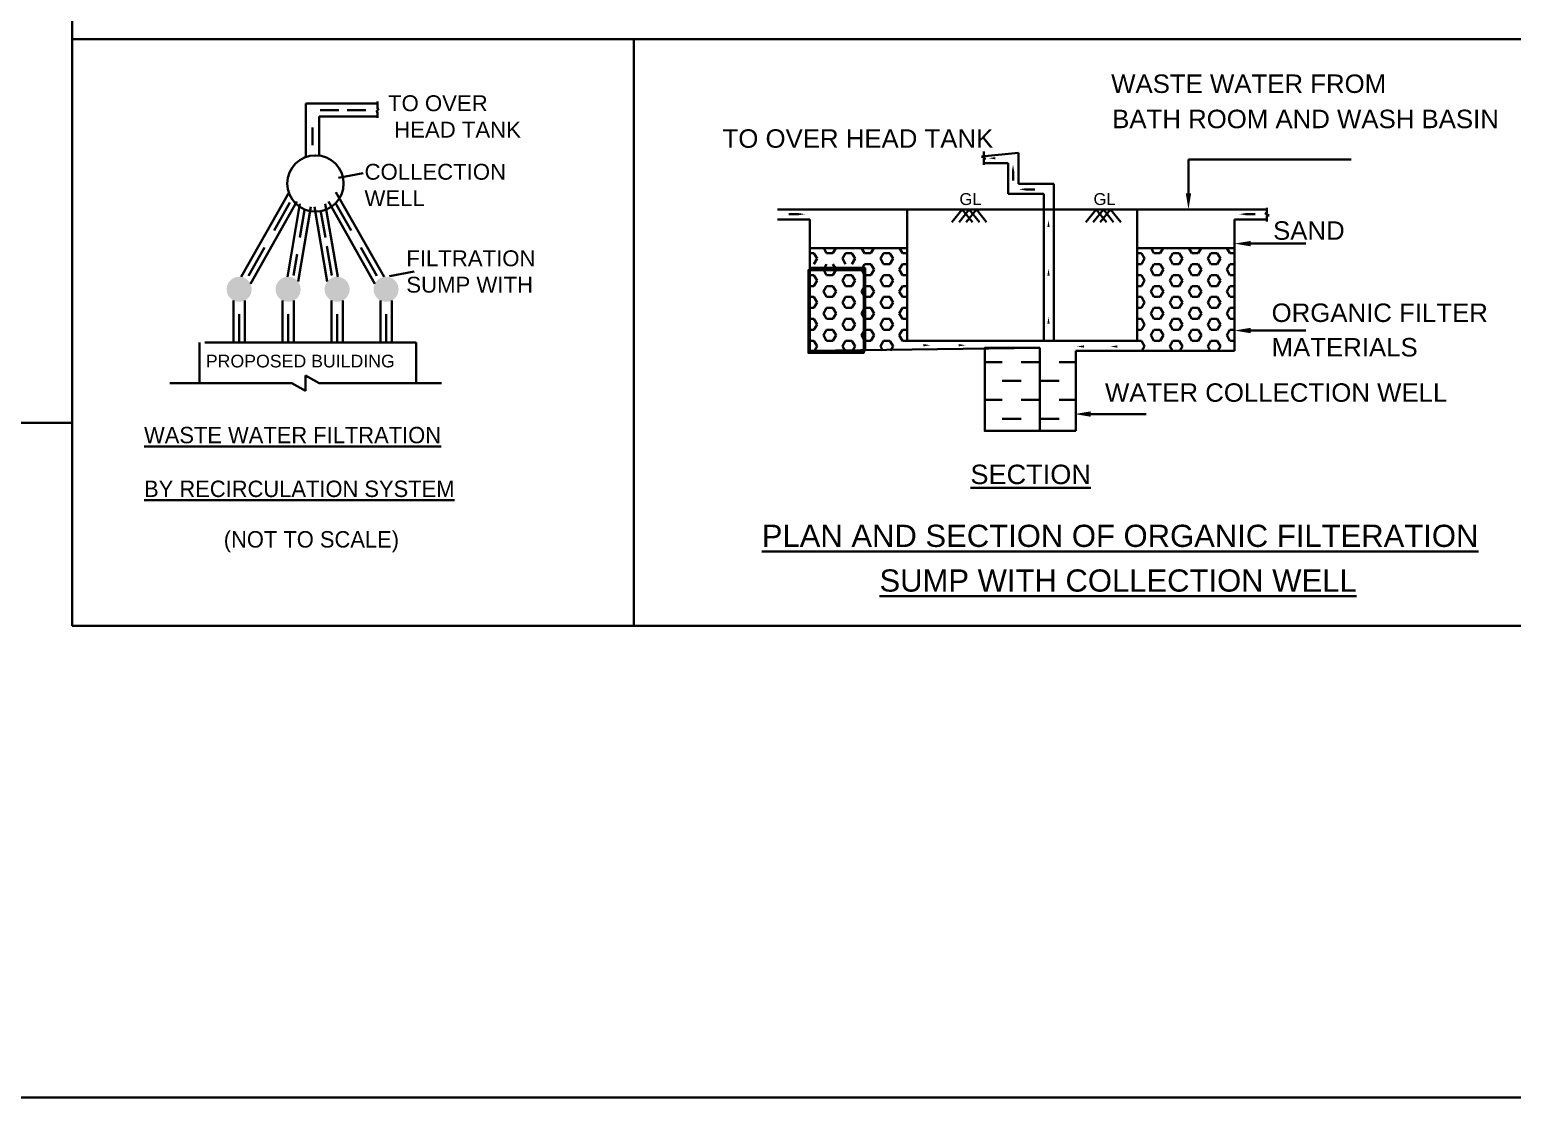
# Model space of a CAD drawing. Header units: metres. Extents: x 515 to 706, y -4 to 163.
# Drawn here: x 620.13 to 633.54, y 71.95 to 81.61 of the extents above; entities that cross this region are included whole.
import ezdxf

# ---------------------------------------------------------------- set-up
doc = ezdxf.new("R2010")
doc.units = ezdxf.units.M
doc.header["$MEASUREMENT"] = 0
doc.styles.add('style1', font='swisse.ttf', dxfattribs={"height": 1})
doc.styles.add('STYLE3', font='GOTHIC.TTF')

msp = doc.modelspace()

# ---------------------------------------------------------------- hatches: boundary and pattern name
at = {"lineweight": 30}
for points in [[(622.138, 79.25899, 1), (621.91101, 79.25899, 1)], [(622.581, 79.25899, 1), (622.35402, 79.25899, 1)], [(622.79702, 79.25899, 1), (623.02401, 79.25899, 1)], [(623.46701, 79.25899, 1), (623.24003, 79.25899, 1)]]:
    msp.add_hatch(color=256, dxfattribs=at).paths.add_polyline_path(points)

# ---------------------------------------------------------------- linework, layer by layer
for p, q in [((622.62911, 80.46084), (622.62911, 80.94089)), ((622.62911, 80.94089), (623.27681, 80.94089)), ((623.28731, 80.89218), (623.26359, 80.86307)), ((623.27681, 80.95745), (623.27681, 80.89218)), ((623.27681, 80.89218), (623.28731, 80.89218)), ((622.74891, 80.46084), (622.74891, 80.8211)), ((622.74891, 80.8211), (623.27681, 80.8211)), ((622.92745, 80.88099), (622.75855, 80.88099)), ((623.17059, 80.88099), (623.00169, 80.88099)), ((623.26359, 80.86307), (623.27681, 80.86307)), ((623.27681, 80.86307), (623.27681, 80.81049)), ((622.68901, 80.72182), (622.68901, 80.56397)), ((628.74177, 80.46062), (629.07399, 80.49288)), ((628.76092, 80.46062), (628.76092, 80.50697)), ((629.07399, 80.21332), (629.07399, 80.49288)), ((628.78008, 80.43832), (628.74177, 80.46062)), ((628.76092, 80.38577), (628.76092, 80.43832)), ((628.98249, 80.40139), (628.76092, 80.40139)), ((628.98249, 80.12183), (628.98249, 80.40139)), ((630.61313, 80.12745), (630.61313, 80.4332)), ((630.61313, 80.4332), (632.08518, 80.4332)), ((622.92365, 80.26898), (623.14642, 80.31076)), ((629.02562, 80.32644), (629.02562, 80.24335)), ((622.04297, 79.37097), (622.47805, 80.13805)), ((623.33506, 79.37097), (622.89998, 80.13805)), ((629.30331, 80.12183), (628.98249, 80.12183)), ((629.39481, 80.21332), (629.07399, 80.21332)), ((629.13997, 80.16324), (629.22306, 80.16324)), ((629.30331, 78.79488), (629.30331, 80.12183)), ((629.39481, 78.79488), (629.39481, 80.21332)), ((622.12592, 79.30994), (622.5468, 80.05198)), ((622.48352, 80.04406), (622.34066, 79.79218)), ((622.46102, 79.3723), (622.57423, 80.03373)), ((622.55727, 79.32844), (622.6729, 80.004)), ((622.6163, 79.97645), (622.57354, 79.72657)), ((622.82075, 79.32844), (622.70513, 80.004)), ((622.76172, 79.97645), (622.80449, 79.72657)), ((622.917, 79.3723), (622.80379, 80.03373)), ((623.2521, 79.30994), (622.83123, 80.05198)), ((622.8945, 80.04406), (623.03737, 79.79218)), ((626.89338, 79.98106), (631.32284, 79.98106)), ((628.068, 79.98106), (628.068, 78.79488)), ((628.56601, 79.98106), (628.47296, 79.86644)), ((628.63018, 79.98106), (628.53713, 79.86644)), ((628.56601, 79.98106), (628.65905, 79.86644)), ((628.69388, 79.98106), (628.60083, 79.86644)), ((628.63018, 79.98106), (628.72322, 79.86644)), ((628.69388, 79.98106), (628.78692, 79.86644)), ((629.77871, 79.98106), (629.68567, 79.86644)), ((629.84288, 79.98106), (629.74984, 79.86644)), ((629.77871, 79.98106), (629.87176, 79.86644)), ((629.90658, 79.98106), (629.81354, 79.86644)), ((629.84288, 79.98106), (629.93593, 79.86644)), ((629.90658, 79.98106), (629.99963, 79.86644)), ((630.14822, 79.98106), (630.14822, 78.79488)), ((631.34199, 79.9265), (631.30368, 79.94879)), ((631.32284, 79.94879), (631.32284, 79.99514)), ((626.89338, 79.88957), (627.18673, 79.88957)), ((627.08195, 79.93872), (626.99886, 79.93872)), ((627.18673, 79.88957), (627.18673, 78.70338)), ((631.02949, 79.88957), (631.02949, 78.70338)), ((631.32284, 79.88957), (631.02949, 79.88957)), ((631.13427, 79.93872), (631.21736, 79.93872)), ((631.32284, 79.87395), (631.32284, 79.9265)), ((631.32284, 79.9265), (631.34199, 79.9265)), ((622.25324, 79.63805), (622.10757, 79.38123)), ((622.54805, 79.57765), (622.51514, 79.38539)), ((622.8176, 79.64998), (622.86288, 79.38539)), ((623.12479, 79.63805), (623.27045, 79.38123)), ((627.18673, 79.63181), (628.068, 79.63181)), ((627.18673, 79.58579), (627.22503, 79.58579)), ((627.25362, 79.53627), (627.22503, 79.58579)), ((627.33939, 79.58579), (627.31282, 79.63181)), ((627.33939, 79.58579), (627.39658, 79.58579)), ((627.39658, 79.58579), (627.42315, 79.63181)), ((627.48236, 79.53627), (627.51095, 79.58579)), ((627.51095, 79.58579), (627.56813, 79.58579)), ((627.59673, 79.53627), (627.56813, 79.58579)), ((627.6825, 79.58579), (627.65593, 79.63181)), ((627.6825, 79.58579), (627.73969, 79.58579)), ((627.73969, 79.58579), (627.76626, 79.63181)), ((627.82546, 79.53627), (627.85406, 79.58579)), ((627.85406, 79.58579), (627.91124, 79.58579)), ((627.93983, 79.53627), (627.91124, 79.58579)), ((628.02561, 79.58579), (627.99904, 79.63181)), ((628.02561, 79.58579), (628.068, 79.58579)), ((630.14822, 79.63181), (631.02949, 79.63181)), ((630.14822, 79.58579), (630.18652, 79.58579)), ((630.21511, 79.53627), (630.18652, 79.58579)), ((630.30089, 79.58579), (630.27432, 79.63181)), ((630.30089, 79.58579), (630.35807, 79.58579)), ((630.35807, 79.58579), (630.38464, 79.63181)), ((630.44385, 79.53627), (630.47244, 79.58579)), ((630.47244, 79.58579), (630.52963, 79.58579)), ((630.55822, 79.53627), (630.52963, 79.58579)), ((630.644, 79.58579), (630.61743, 79.63181)), ((630.644, 79.58579), (630.70118, 79.58579)), ((630.70118, 79.58579), (630.72775, 79.63181)), ((630.78696, 79.53627), (630.81555, 79.58579)), ((630.81555, 79.58579), (630.87273, 79.58579)), ((630.90133, 79.53627), (630.87273, 79.58579)), ((630.9871, 79.58579), (630.96053, 79.63181)), ((630.9871, 79.58579), (631.02949, 79.58579)), ((631.17589, 79.67204), (631.67596, 79.67204)), ((623.3845, 79.37733), (623.60727, 79.41912)), ((627.22503, 79.48674), (627.25362, 79.53627)), ((627.3108, 79.43722), (627.33939, 79.48674)), ((627.33939, 79.3877), (627.3108, 79.43722)), ((627.42517, 79.43722), (627.39658, 79.48674)), ((627.39658, 79.3877), (627.42517, 79.43722)), ((627.51095, 79.48674), (627.48236, 79.53627)), ((627.56813, 79.48674), (627.59673, 79.53627)), ((627.65391, 79.43722), (627.6825, 79.48674)), ((627.6825, 79.3877), (627.65391, 79.43722)), ((627.6825, 79.48674), (627.73969, 79.48674)), ((627.76828, 79.43722), (627.73969, 79.48674)), ((627.73969, 79.3877), (627.76828, 79.43722)), ((627.85406, 79.48674), (627.82546, 79.53627)), ((627.85406, 79.48674), (627.91124, 79.48674)), ((627.91124, 79.48674), (627.93983, 79.53627)), ((627.99702, 79.43722), (628.02561, 79.48674)), ((628.02561, 79.3877), (627.99702, 79.43722)), ((628.02561, 79.48674), (628.068, 79.48674)), ((630.14822, 79.48674), (630.18652, 79.48674)), ((630.18652, 79.48674), (630.21511, 79.53627)), ((630.2723, 79.43722), (630.30089, 79.48674)), ((630.30089, 79.3877), (630.2723, 79.43722)), ((630.30089, 79.48674), (630.35807, 79.48674)), ((630.38667, 79.43722), (630.35807, 79.48674)), ((630.35807, 79.3877), (630.38667, 79.43722)), ((630.47244, 79.48674), (630.44385, 79.53627)), ((630.47244, 79.48674), (630.52963, 79.48674)), ((630.52963, 79.48674), (630.55822, 79.53627)), ((630.6154, 79.43722), (630.644, 79.48674)), ((630.644, 79.3877), (630.6154, 79.43722)), ((630.644, 79.48674), (630.70118, 79.48674)), ((630.72977, 79.43722), (630.70118, 79.48674)), ((630.70118, 79.3877), (630.72977, 79.43722)), ((630.81555, 79.48674), (630.78696, 79.53627)), ((630.81555, 79.48674), (630.87273, 79.48674)), ((630.87273, 79.48674), (630.90133, 79.53627)), ((630.95851, 79.43722), (630.9871, 79.48674)), ((630.9871, 79.3877), (630.95851, 79.43722)), ((630.9871, 79.48674), (631.02949, 79.48674)), ((627.18673, 79.3877), (627.22503, 79.3877)), ((627.18673, 79.28865), (627.22503, 79.28865)), ((627.25362, 79.33818), (627.22503, 79.3877)), ((627.22503, 79.28865), (627.25362, 79.33818)), ((627.3108, 79.23913), (627.33939, 79.28865)), ((627.33939, 79.3877), (627.39658, 79.3877)), ((627.33939, 79.28865), (627.39658, 79.28865)), ((627.42517, 79.23913), (627.39658, 79.28865)), ((627.48236, 79.33818), (627.51095, 79.3877)), ((627.51095, 79.28865), (627.48236, 79.33818)), ((627.51095, 79.3877), (627.56813, 79.3877)), ((627.51095, 79.28865), (627.56813, 79.28865)), ((627.59673, 79.33818), (627.56813, 79.3877)), ((627.56813, 79.28865), (627.59673, 79.33818)), ((627.65391, 79.23913), (627.6825, 79.28865)), ((627.6825, 79.3877), (627.73969, 79.3877)), ((627.6825, 79.28865), (627.73969, 79.28865)), ((627.76828, 79.23913), (627.73969, 79.28865)), ((627.82546, 79.33818), (627.85406, 79.3877)), ((627.85406, 79.28865), (627.82546, 79.33818)), ((627.85406, 79.3877), (627.91124, 79.3877)), ((627.85406, 79.28865), (627.91124, 79.28865)), ((627.93983, 79.33818), (627.91124, 79.3877)), ((627.91124, 79.28865), (627.93983, 79.33818)), ((627.99702, 79.23913), (628.02561, 79.28865)), ((628.02561, 79.3877), (628.068, 79.3877)), ((628.02561, 79.28865), (628.068, 79.28865)), ((630.14822, 79.3877), (630.18652, 79.3877)), ((630.14822, 79.28865), (630.18652, 79.28865)), ((630.21511, 79.33818), (630.18652, 79.3877)), ((630.18652, 79.28865), (630.21511, 79.33818)), ((630.2723, 79.23913), (630.30089, 79.28865)), ((630.30089, 79.3877), (630.35807, 79.3877)), ((630.30089, 79.28865), (630.35807, 79.28865)), ((630.38667, 79.23913), (630.35807, 79.28865)), ((630.44385, 79.33818), (630.47244, 79.3877)), ((630.47244, 79.28865), (630.44385, 79.33818)), ((630.47244, 79.3877), (630.52963, 79.3877)), ((630.47244, 79.28865), (630.52963, 79.28865)), ((630.55822, 79.33818), (630.52963, 79.3877)), ((630.52963, 79.28865), (630.55822, 79.33818)), ((630.6154, 79.23913), (630.644, 79.28865)), ((630.644, 79.3877), (630.70118, 79.3877)), ((630.644, 79.28865), (630.70118, 79.28865)), ((630.72977, 79.23913), (630.70118, 79.28865)), ((630.78696, 79.33818), (630.81555, 79.3877)), ((630.81555, 79.28865), (630.78696, 79.33818)), ((630.81555, 79.3877), (630.87273, 79.3877)), ((630.81555, 79.28865), (630.87273, 79.28865)), ((630.90133, 79.33818), (630.87273, 79.3877)), ((630.87273, 79.28865), (630.90133, 79.33818)), ((630.95851, 79.23913), (630.9871, 79.28865)), ((630.9871, 79.3877), (631.02949, 79.3877)), ((630.9871, 79.28865), (631.02949, 79.28865)), ((621.97337, 79.15767), (621.97337, 78.77768)), ((622.07564, 79.15767), (622.07564, 78.77768)), ((622.41638, 79.15767), (622.41638, 78.77768)), ((622.51864, 79.15767), (622.51864, 78.77768)), ((622.85938, 79.15767), (622.85938, 78.77768)), ((622.96165, 79.15767), (622.96165, 78.77768)), ((623.30239, 79.15767), (623.30239, 78.77768)), ((623.40465, 79.15767), (623.40465, 78.77768)), ((627.18673, 79.18961), (627.22503, 79.18961)), ((627.25362, 79.14008), (627.22503, 79.18961)), ((627.33939, 79.18961), (627.3108, 79.23913)), ((627.33939, 79.18961), (627.39658, 79.18961)), ((627.39658, 79.18961), (627.42517, 79.23913)), ((627.48236, 79.14008), (627.51095, 79.18961)), ((627.51095, 79.18961), (627.56813, 79.18961)), ((627.59673, 79.14008), (627.56813, 79.18961)), ((627.6825, 79.18961), (627.65391, 79.23913)), ((627.6825, 79.18961), (627.73969, 79.18961)), ((627.73969, 79.18961), (627.76828, 79.23913)), ((627.82546, 79.14008), (627.85406, 79.18961)), ((627.85406, 79.18961), (627.91124, 79.18961)), ((627.93983, 79.14008), (627.91124, 79.18961)), ((628.02561, 79.18961), (627.99702, 79.23913)), ((628.02561, 79.18961), (628.068, 79.18961)), ((630.14822, 79.18961), (630.18652, 79.18961)), ((630.21511, 79.14008), (630.18652, 79.18961)), ((630.30089, 79.18961), (630.2723, 79.23913)), ((630.30089, 79.18961), (630.35807, 79.18961)), ((630.35807, 79.18961), (630.38667, 79.23913)), ((630.44385, 79.14008), (630.47244, 79.18961)), ((630.47244, 79.18961), (630.52963, 79.18961)), ((630.55822, 79.14008), (630.52963, 79.18961)), ((630.644, 79.18961), (630.6154, 79.23913)), ((630.644, 79.18961), (630.70118, 79.18961)), ((630.70118, 79.18961), (630.72977, 79.23913)), ((630.78696, 79.14008), (630.81555, 79.18961)), ((630.81555, 79.18961), (630.87273, 79.18961)), ((630.90133, 79.14008), (630.87273, 79.18961)), ((630.9871, 79.18961), (630.95851, 79.23913)), ((630.9871, 79.18961), (631.02949, 79.18961)), ((622.0245, 79.03512), (622.0245, 78.77768)), ((622.46751, 79.03512), (622.46751, 78.77768)), ((622.91052, 79.03512), (622.91052, 78.77768)), ((623.35352, 79.03512), (623.35352, 78.77768)), ((627.18673, 79.09056), (627.22503, 79.09056)), ((627.22503, 79.09056), (627.25362, 79.14008)), ((627.3108, 79.04104), (627.33939, 79.09056)), ((627.33939, 78.99151), (627.3108, 79.04104)), ((627.33939, 79.09056), (627.39658, 79.09056)), ((627.42517, 79.04104), (627.39658, 79.09056)), ((627.39658, 78.99151), (627.42517, 79.04104)), ((627.51095, 79.09056), (627.48236, 79.14008)), ((627.51095, 79.09056), (627.56813, 79.09056)), ((627.56813, 79.09056), (627.59673, 79.14008)), ((627.65391, 79.04104), (627.6825, 79.09056)), ((627.6825, 78.99151), (627.65391, 79.04104)), ((627.6825, 79.09056), (627.73969, 79.09056)), ((627.76828, 79.04104), (627.73969, 79.09056)), ((627.73969, 78.99151), (627.76828, 79.04104)), ((627.85406, 79.09056), (627.82546, 79.14008)), ((627.85406, 79.09056), (627.91124, 79.09056)), ((627.91124, 79.09056), (627.93983, 79.14008)), ((627.99702, 79.04104), (628.02561, 79.09056)), ((628.02561, 78.99151), (627.99702, 79.04104)), ((628.02561, 79.09056), (628.068, 79.09056)), ((630.14822, 79.09056), (630.18652, 79.09056)), ((630.18652, 79.09056), (630.21511, 79.14008)), ((630.2723, 79.04104), (630.30089, 79.09056)), ((630.30089, 78.99151), (630.2723, 79.04104)), ((630.30089, 79.09056), (630.35807, 79.09056)), ((630.38667, 79.04104), (630.35807, 79.09056)), ((630.35807, 78.99151), (630.38667, 79.04104)), ((630.47244, 79.09056), (630.44385, 79.14008)), ((630.47244, 79.09056), (630.52963, 79.09056)), ((630.52963, 79.09056), (630.55822, 79.14008)), ((630.6154, 79.04104), (630.644, 79.09056)), ((630.644, 78.99151), (630.6154, 79.04104)), ((630.644, 79.09056), (630.70118, 79.09056)), ((630.72977, 79.04104), (630.70118, 79.09056)), ((630.70118, 78.99151), (630.72977, 79.04104)), ((630.81555, 79.09056), (630.78696, 79.14008)), ((630.81555, 79.09056), (630.87273, 79.09056)), ((630.87273, 79.09056), (630.90133, 79.14008)), ((630.95851, 79.04104), (630.9871, 79.09056)), ((630.9871, 78.99151), (630.95851, 79.04104)), ((630.9871, 79.09056), (631.02949, 79.09056)), ((627.18673, 78.99151), (627.22503, 78.99151)), ((627.18673, 78.89247), (627.22503, 78.89247)), ((627.25362, 78.94199), (627.22503, 78.99151)), ((627.22503, 78.89247), (627.25362, 78.94199)), ((627.3108, 78.84294), (627.33939, 78.89247)), ((627.33939, 78.99151), (627.39658, 78.99151)), ((627.33939, 78.89247), (627.39658, 78.89247)), ((627.42517, 78.84294), (627.39658, 78.89247)), ((627.48236, 78.94199), (627.51095, 78.99151)), ((627.51095, 78.89247), (627.48236, 78.94199)), ((627.51095, 78.99151), (627.56813, 78.99151)), ((627.51095, 78.89247), (627.56813, 78.89247)), ((627.59673, 78.94199), (627.56813, 78.99151)), ((627.56813, 78.89247), (627.59673, 78.94199)), ((627.65391, 78.84294), (627.6825, 78.89247)), ((627.6825, 78.99151), (627.73969, 78.99151)), ((627.6825, 78.89247), (627.73969, 78.89247)), ((627.76828, 78.84294), (627.73969, 78.89247)), ((627.82546, 78.94199), (627.85406, 78.99151)), ((627.85406, 78.89247), (627.82546, 78.94199)), ((627.85406, 78.99151), (627.91124, 78.99151)), ((627.85406, 78.89247), (627.91124, 78.89247)), ((627.93983, 78.94199), (627.91124, 78.99151)), ((627.91124, 78.89247), (627.93983, 78.94199)), ((627.99702, 78.84294), (628.02561, 78.89247)), ((628.02561, 78.99151), (628.068, 78.99151)), ((628.02561, 78.89247), (628.068, 78.89247)), ((630.14822, 78.99151), (630.18652, 78.99151)), ((630.14822, 78.89247), (630.18652, 78.89247)), ((630.21511, 78.94199), (630.18652, 78.99151)), ((630.18652, 78.89247), (630.21511, 78.94199)), ((630.2723, 78.84294), (630.30089, 78.89247)), ((630.30089, 78.99151), (630.35807, 78.99151)), ((630.30089, 78.89247), (630.35807, 78.89247)), ((630.38667, 78.84294), (630.35807, 78.89247)), ((630.44385, 78.94199), (630.47244, 78.99151)), ((630.47244, 78.89247), (630.44385, 78.94199)), ((630.47244, 78.99151), (630.52963, 78.99151)), ((630.47244, 78.89247), (630.52963, 78.89247)), ((630.55822, 78.94199), (630.52963, 78.99151)), ((630.52963, 78.89247), (630.55822, 78.94199)), ((630.6154, 78.84294), (630.644, 78.89247)), ((630.644, 78.99151), (630.70118, 78.99151)), ((630.644, 78.89247), (630.70118, 78.89247)), ((630.72977, 78.84294), (630.70118, 78.89247)), ((630.78696, 78.94199), (630.81555, 78.99151)), ((630.81555, 78.89247), (630.78696, 78.94199)), ((630.81555, 78.99151), (630.87273, 78.99151)), ((630.81555, 78.89247), (630.87273, 78.89247)), ((630.90133, 78.94199), (630.87273, 78.99151)), ((630.87273, 78.89247), (630.90133, 78.94199)), ((630.95851, 78.84294), (630.9871, 78.89247)), ((630.9871, 78.99151), (631.02949, 78.99151)), ((630.9871, 78.89247), (631.02949, 78.89247)), ((631.17589, 78.88621), (631.67596, 78.88621)), ((621.66473, 78.77768), (621.66473, 78.41019)), ((623.62539, 78.77768), (621.71494, 78.77768)), ((623.62539, 78.77768), (623.62539, 78.41019)), ((627.18673, 78.79342), (627.22503, 78.79342)), ((627.25362, 78.7439), (627.22503, 78.79342)), ((627.23023, 78.70338), (627.25362, 78.7439)), ((627.33939, 78.79342), (627.3108, 78.84294)), ((627.33939, 78.79342), (627.39658, 78.79342)), ((627.39658, 78.79342), (627.42517, 78.84294)), ((627.48236, 78.7439), (627.51095, 78.79342)), ((627.50575, 78.70338), (627.48236, 78.7439)), ((627.51095, 78.79342), (627.56813, 78.79342)), ((627.59673, 78.7439), (627.56813, 78.79342)), ((627.57334, 78.70338), (627.59673, 78.7439)), ((627.6825, 78.79342), (627.65391, 78.84294)), ((627.6825, 78.79342), (627.73969, 78.79342)), ((627.73969, 78.79342), (627.76828, 78.84294)), ((627.82546, 78.7439), (627.85406, 78.79342)), ((627.84885, 78.70338), (627.82546, 78.7439)), ((627.85406, 78.79342), (627.91124, 78.79342)), ((627.93983, 78.7439), (627.91124, 78.79342)), ((627.91644, 78.70338), (627.93983, 78.7439)), ((628.02561, 78.79342), (627.99702, 78.84294)), ((628.02561, 78.79342), (630.18652, 78.79342)), ((630.21511, 78.7439), (630.18652, 78.79342)), ((630.19172, 78.70338), (630.21511, 78.7439)), ((630.30089, 78.79342), (630.2723, 78.84294)), ((630.30089, 78.79342), (630.35807, 78.79342)), ((630.35807, 78.79342), (630.38667, 78.84294)), ((630.44385, 78.7439), (630.47244, 78.79342)), ((630.46724, 78.70338), (630.44385, 78.7439)), ((630.47244, 78.79342), (630.52963, 78.79342)), ((630.55822, 78.7439), (630.52963, 78.79342)), ((630.53483, 78.70338), (630.55822, 78.7439)), ((630.644, 78.79342), (630.6154, 78.84294)), ((630.644, 78.79342), (630.70118, 78.79342)), ((630.70118, 78.79342), (630.72977, 78.84294)), ((630.78696, 78.7439), (630.81555, 78.79342)), ((630.81035, 78.70338), (630.78696, 78.7439)), ((630.81555, 78.79342), (630.87273, 78.79342)), ((630.90133, 78.7439), (630.87273, 78.79342)), ((630.87794, 78.70338), (630.90133, 78.7439)), ((630.9871, 78.79342), (630.95851, 78.84294)), ((630.9871, 78.79342), (631.02949, 78.79342)), ((627.18673, 78.70338), (629.26949, 78.72815)), ((629.59248, 78.70338), (631.02949, 78.70338)), ((629.59248, 78.70338), (629.59248, 77.97815)), ((622.62507, 78.34178), (622.62507, 78.4786)), ((622.62507, 78.4786), (622.74893, 78.41019)), ((628.76949, 78.60142), (628.92846, 78.60142)), ((629.10001, 78.60142), (629.27157, 78.60142)), ((629.44312, 78.60142), (629.59248, 78.60142)), ((621.39661, 78.41019), (622.50121, 78.41019)), ((622.62507, 78.34178), (622.50121, 78.41019)), ((622.74893, 78.41019), (623.85353, 78.41019)), ((628.92846, 78.42986), (629.10001, 78.42986)), ((629.27157, 78.42986), (629.44312, 78.42986)), ((628.76949, 78.25831), (628.92846, 78.25831)), ((629.10001, 78.25831), (629.27157, 78.25831)), ((629.44312, 78.25831), (629.59248, 78.25831)), ((628.92846, 78.08676), (629.10001, 78.08676)), ((629.27157, 78.08676), (629.44312, 78.08676)), ((629.7294, 78.13073), (630.22947, 78.13073)), ((628.76949, 77.97815), (629.59248, 77.97815))]:
    msp.add_line(p, q, dxfattribs=at)
for points in [[(585.2581, 87.74858), (642.61905, 87.74858), (642.61905, 71.94947), (585.2581, 71.94947)], [(612.79154, 78.05148), (620.51418, 78.05148), (620.51418, 87.74858), (612.79154, 87.74858)], [(639.3715, 81.52334), (620.51418, 81.52334), (620.51418, 87.74858), (639.3715, 87.74858)], [(620.51418, 81.52334), (625.59454, 81.52334), (625.59454, 76.21505), (620.51418, 76.21505)], [(625.59454, 76.21505), (634.53449, 76.21505), (634.53449, 81.52334), (625.59454, 81.52334)], [(627.67503, 79.43313), (627.67503, 78.68313), (627.17503, 78.68313), (627.17503, 79.43313)], [(627.68673, 79.45338), (627.68673, 78.70338), (627.18673, 78.70338), (627.18673, 79.45338)], [(629.26949, 78.72815), (629.26949, 77.97815), (628.76949, 77.97815), (628.76949, 78.72815)]]:
    msp.add_lwpolyline(points, close=True, dxfattribs=at)
msp.add_circle((622.71469, 80.21617), 0.25444, dxfattribs=at)
for points in [[(622.92745, 80.88171), (622.93177, 80.88099), (622.92745, 80.88027)], [(623.17059, 80.88171), (623.17491, 80.88099), (623.17059, 80.88027)], [(622.68829, 80.72182), (622.68901, 80.72614), (622.68973, 80.72182)], [(628.86668, 80.4348), (628.80519, 80.44504), (628.86668, 80.45529)], [(629.01537, 80.32644), (629.02562, 80.38793), (629.03586, 80.32644)], [(622.92379, 80.26827), (622.91941, 80.26818), (622.92352, 80.26968)], [(629.13997, 80.15299), (629.07849, 80.16324), (629.13997, 80.17348)], [(630.63753, 80.12745), (630.61313, 79.98106), (630.58874, 80.12745)], [(622.4829, 80.04442), (622.48565, 80.04782), (622.48415, 80.04371)], [(622.61559, 79.97658), (622.61703, 79.98071), (622.61701, 79.97633)], [(622.76101, 79.97633), (622.76099, 79.98071), (622.76243, 79.97658)], [(622.89388, 80.04371), (622.89237, 80.04782), (622.89513, 80.04442)], [(627.08195, 79.92847), (627.14343, 79.93872), (627.08195, 79.94897)], [(631.13427, 79.92847), (631.07279, 79.93872), (631.13427, 79.94897)], [(629.33656, 79.82143), (629.3468, 79.88291), (629.35705, 79.82143)], [(631.17589, 79.64765), (631.02949, 79.67204), (631.17589, 79.69644)], [(622.25261, 79.63841), (622.25537, 79.64181), (622.25387, 79.6377)], [(622.54734, 79.57777), (622.54878, 79.58191), (622.54876, 79.57753)], [(622.81689, 79.64986), (622.81687, 79.65424), (622.81831, 79.6501)], [(623.12416, 79.6377), (623.12265, 79.64181), (623.12541, 79.63841)], [(629.33656, 79.38294), (629.3468, 79.44442), (629.35705, 79.38294)], [(623.38463, 79.37663), (623.38025, 79.37654), (623.38436, 79.37804)], [(622.02378, 79.03512), (622.0245, 79.03944), (622.02522, 79.03512)], [(622.46679, 79.03512), (622.46751, 79.03944), (622.46823, 79.03512)], [(622.9098, 79.03512), (622.91052, 79.03944), (622.91124, 79.03512)], [(623.3528, 79.03512), (623.35352, 79.03944), (623.35424, 79.03512)], [(629.33656, 78.94713), (629.3468, 79.00861), (629.35705, 78.94713)], [(631.17589, 78.86181), (631.02949, 78.88621), (631.17589, 78.91061)], [(628.21512, 78.7431), (628.2766, 78.75335), (628.21512, 78.7636)], [(628.5353, 78.7431), (628.59679, 78.75335), (628.5353, 78.7636)], [(629.66656, 78.73133), (629.60507, 78.74157), (629.66656, 78.75182)], [(629.96937, 78.73133), (629.90788, 78.74157), (629.96937, 78.75182)], [(629.7294, 78.10633), (629.58301, 78.13073), (629.7294, 78.15512)]]:
    msp.add_solid(points, dxfattribs=at)

# ---------------------------------------------------------------- texts
for s, height, style, p in [('WASTE WATER FROM ', 0.1669575, 'style1', (629.91366, 81.03538)), ('BATH ROOM AND WASH BASIN', 0.1669575, 'style1', (629.92277, 80.71675)), ('TO OVER HEAD TANK', 0.1669575, 'style1', (626.39797, 80.53954)), ('GL', 0.107598, 'style1', (628.54111, 80.02148)), ('GL', 0.107598, 'style1', (629.75381, 80.02148)), ('SAND', 0.166958, 'style1', (631.37831, 79.70702)), ('ORGANIC FILTER', 0.1669575, 'style1', (631.36501, 78.96362)), ('MATERIALS', 0.166958, 'style1', (631.36501, 78.65151)), ('PROPOSED BUILDING', 0.1147377, 'style1', (621.72275, 78.5525)), ('WATER COLLECTION WELL', 0.1669575, 'style1', (629.85774, 78.2416)), ('%%UWASTE WATER FILTRATION', 0.1482123, 'STYLE3', (621.16426, 77.86626)), ('%%USECTION', 0.175671, 'style1', (628.64013, 77.49704)), ('%%UBY RECIRCULATION SYSTEM', 0.1482123, 'STYLE3', (621.16426, 77.38021)), ('%%UPLAN AND SECTION OF ORGANIC FILTERATION', 0.2008125, 'style1', (626.75238, 76.9286)), ('(NOT TO SCALE)', 0.1482123, 'STYLE3', (621.88511, 76.9232)), ('%%USUMP WITH COLLECTION WELL', 0.2008125, 'style1', (627.81742, 76.52427))]:
    msp.add_text(s, height=height, dxfattribs=dict(at, style=style)).set_placement(p)
at = {"lineweight": 30, "attachment_point": 1, "style": 'style1'}
for s, insert, char_height, width in [('TO OVER\\P HEAD TANK', (623.3714, 81.01425), 0.143422, 2.1040784), ('COLLECTION \\PWELL', (623.15876, 80.39386), 0.1434221, 1.8816079), ('FILTRATION \\PSUMP WITH', (623.53672, 79.61163), 0.1434221, 2.370867)]:
    msp.add_mtext(s, dxfattribs=dict(at, insert=insert, char_height=char_height, width=width))

doc.saveas('drawing.dxf')
